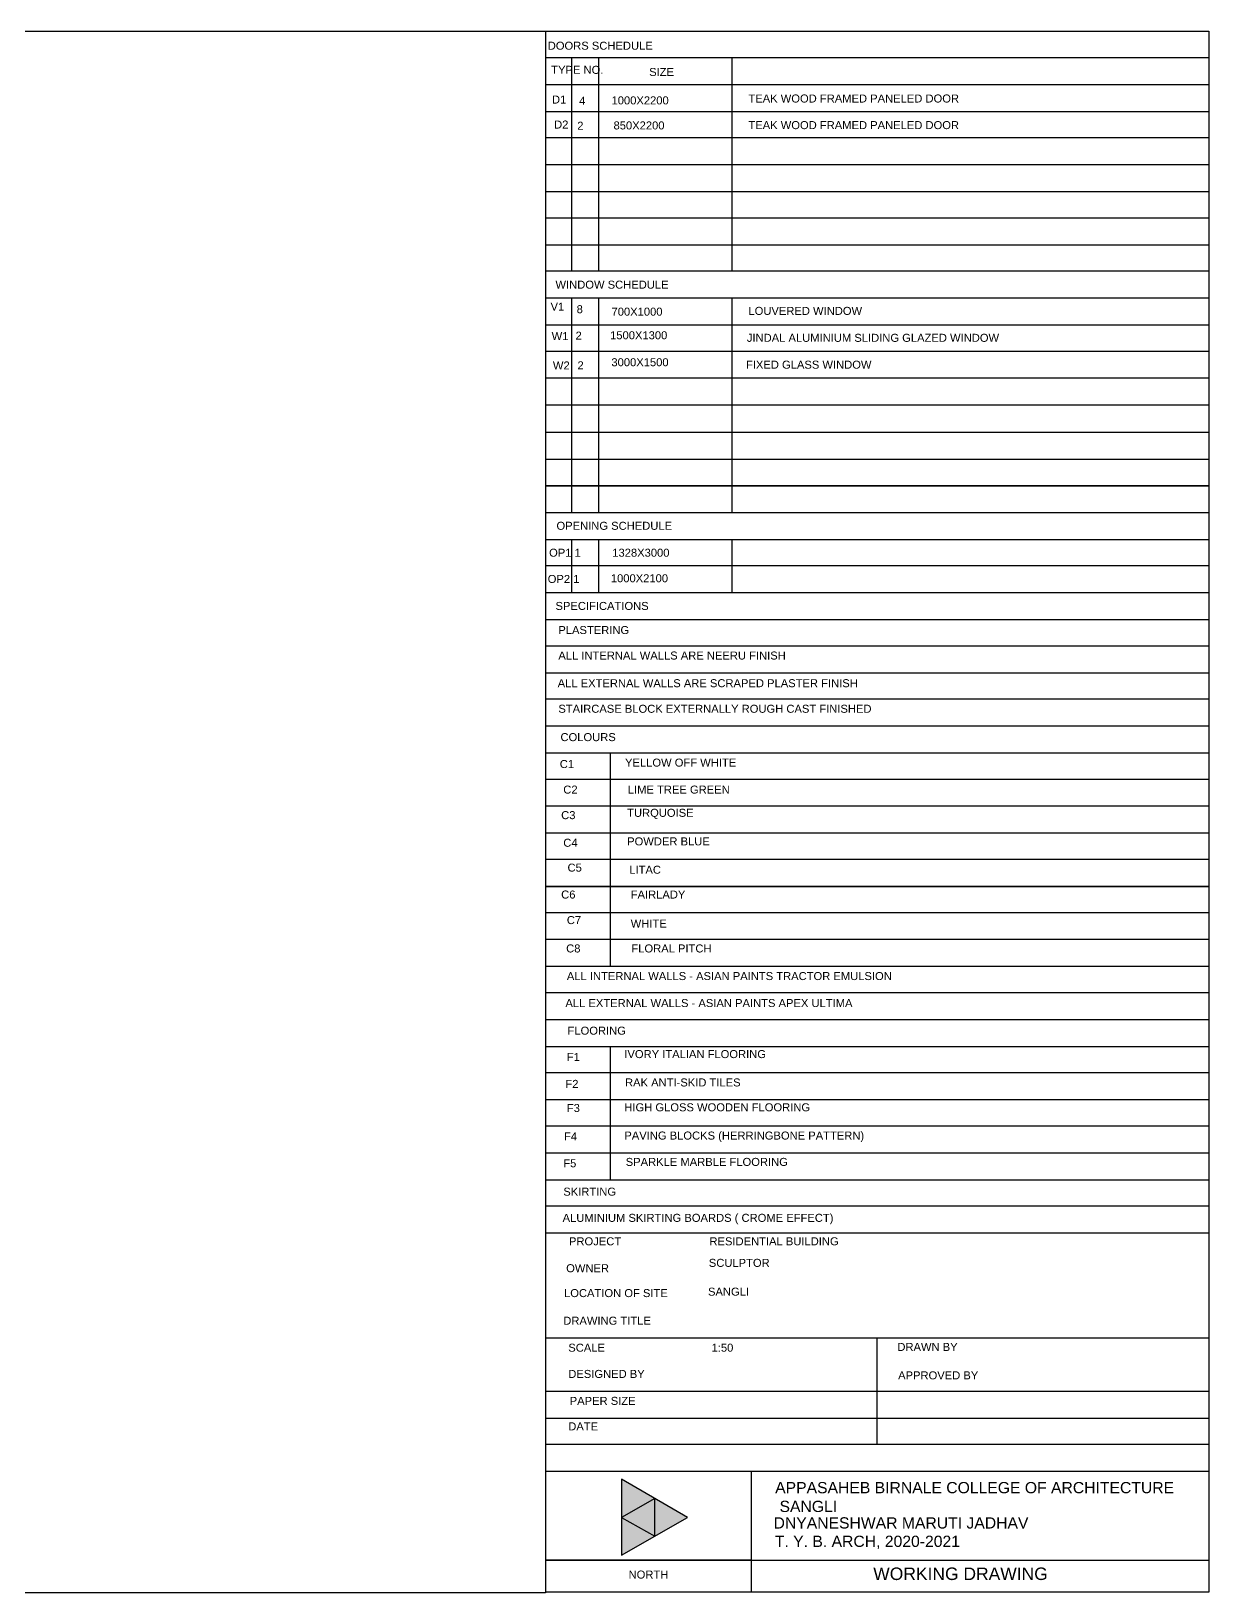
# Model space of a CAD drawing. Header units: metres. Extents: x 3586 to 7307, y 3108 to 6437.
# Drawn here: x 3986.8 to 4005.64, y 3199.54 to 3224.53 of the extents above; entities that cross this region are included whole.
import ezdxf

# ---------------------------------------------------------------- set-up
doc = ezdxf.new("R2010")
doc.units = ezdxf.units.M
doc.linetypes.add('DASHED', pattern=[0.75, 0.5, -0.25])
for name, color, linetype in [('DIMENSION', 255, 'DASHED'), ('PDF2_0', 7, 'Continuous'), ('PDF2_Text', 7, 'Continuous'), ('wall', 7, 'Continuous')]:
    doc.layers.add(name, color=color, linetype=linetype)
doc.styles.add('PDF Arial', font='arial.ttf')
doc.styles.get("Standard").update_dxf_attribs({"font": 'arial.ttf'})

msp = doc.modelspace()

# ---------------------------------------------------------------- linework, layer by layer
at = {"layer": 'PDF2_0', "lineweight": 30}
msp.add_lwpolyline([(3960.029, 3224.534), (3995.028, 3224.534), (3995.028, 3199.537), (3960.029, 3199.537)], close=True, dxfattribs=at)
msp.add_lwpolyline([(3995.028, 3224.534), (4005.642, 3224.534), (4005.642, 3210.843), (4005.642, 3199.548), (3995.028, 3199.548)], dxfattribs=at)
at = {"layer": 'PDF2_0', "lineweight": 25}
for points in [[(3995.028, 3224.114), (4005.642, 3224.114)], [(3995.448, 3220.697), (3995.448, 3224.114)], [(3995.879, 3220.697), (3995.879, 3224.114)], [(3998.013, 3220.697), (3998.013, 3224.114)], [(3995.028, 3223.682), (4005.642, 3223.682)], [(3995.028, 3223.251), (4005.642, 3223.251)], [(3995.028, 3222.831), (4005.642, 3222.831)], [(3995.028, 3222.4), (4005.642, 3222.4)], [(3995.028, 3221.968), (4005.642, 3221.968)], [(3995.028, 3221.548), (4005.642, 3221.548)], [(3995.028, 3221.117), (4005.642, 3221.117)], [(3995.028, 3220.697), (4005.642, 3220.697)], [(3995.028, 3220.265), (4005.642, 3220.265)], [(3995.448, 3216.826), (3995.448, 3220.265)], [(3995.879, 3216.826), (3995.879, 3220.265)], [(3998.013, 3216.826), (3998.013, 3220.265)], [(3995.028, 3219.834), (4005.642, 3219.834)], [(3995.028, 3219.414), (4005.642, 3219.414)], [(3995.028, 3218.983), (4005.642, 3218.983)], [(3995.028, 3218.551), (4005.642, 3218.551)], [(4005.642, 3218.109), (3995.028, 3218.109)], [(4005.642, 3217.677), (3995.028, 3217.677)], [(4005.642, 3216.826), (3995.028, 3216.826)], [(4005.642, 3216.394), (3995.028, 3216.394)], [(3995.448, 3215.543), (3995.448, 3216.394)], [(3995.879, 3215.543), (3995.879, 3216.394)], [(3998.013, 3215.543), (3998.013, 3216.394)], [(4005.642, 3215.974), (3995.028, 3215.974)], [(4005.642, 3215.543), (3995.028, 3215.543)], [(4005.642, 3215.112), (3995.028, 3215.112)], [(4005.642, 3214.692), (3995.028, 3214.692)], [(4005.642, 3214.26), (3995.028, 3214.26)], [(4005.642, 3213.84), (3995.028, 3213.84)], [(4005.642, 3213.409), (3995.028, 3213.409)], [(4005.642, 3212.977), (3995.028, 3212.977)], [(3996.061, 3212.977), (3996.061, 3210.843), (3996.061, 3209.56)], [(4005.642, 3212.557), (3995.028, 3212.557)], [(4005.642, 3212.126), (3995.028, 3212.126)], [(4005.642, 3211.695), (3995.028, 3211.695)], [(4005.642, 3211.275), (3995.028, 3211.275)], [(4005.642, 3210.423), (3995.028, 3210.423)], [(4005.642, 3209.992), (3995.028, 3209.992)], [(4005.642, 3209.56), (3995.028, 3209.56)], [(4005.642, 3209.14), (3995.028, 3209.14)], [(4005.642, 3208.709), (3995.028, 3208.709)], [(4005.642, 3208.278), (3995.028, 3208.278)], [(3996.061, 3208.278), (3996.061, 3206.144)], [(4005.642, 3207.858), (3995.028, 3207.858)], [(4005.642, 3207.426), (3995.028, 3207.426)], [(4005.642, 3207.006), (3995.028, 3207.006)], [(4005.642, 3206.575), (3995.028, 3206.575)], [(4005.642, 3206.144), (3995.028, 3206.144)], [(4005.642, 3205.724), (3995.028, 3205.724)], [(4005.642, 3205.292), (3995.028, 3205.292)], [(4005.642, 3203.612), (3995.028, 3203.612)], [(4000.329, 3203.612), (4000.329, 3201.909)], [(4005.642, 3202.761), (3995.028, 3202.761)], [(4005.642, 3202.329), (3995.028, 3202.329)], [(4005.642, 3201.909), (3995.028, 3201.909)], [(4005.642, 3201.478), (3995.028, 3201.478)], [(3998.32, 3201.478), (3998.32, 3199.548)], [(3998.32, 3200.059), (3995.028, 3200.059), (4005.642, 3200.059)], [(4005.642, 3199.548), (3995.028, 3199.548)]]:
    msp.add_lwpolyline(points, dxfattribs=at)
for points in [[(3995.028, 3217.257), (4005.642, 3217.257)], [(3995.028, 3210.843), (4005.642, 3210.843)], [(3997.298, 3200.74), (3996.242, 3201.353), (3996.242, 3200.138)], [(3996.776, 3201.046), (3996.242, 3200.74), (3996.776, 3200.445)]]:
    msp.add_lwpolyline(points, close=True, dxfattribs=at)
at = {"layer": 'PDF2_0', "color": 11, "true_color": 0xf27172, "transparency": 33554559}
for points in [[(3996.242, 3201.353), (3996.776, 3201.046), (3996.242, 3201.046)], [(3996.776, 3201.046), (3996.242, 3201.046), (3996.242, 3200.74)], [(3996.776, 3201.046), (3996.776, 3200.74), (3996.242, 3200.74)], [(3996.776, 3200.74), (3996.242, 3200.74), (3996.776, 3200.445)], [(3996.242, 3200.74), (3996.776, 3200.445), (3996.242, 3200.445)], [(3996.776, 3200.445), (3996.242, 3200.445), (3996.242, 3200.138)]]:
    msp.add_solid(points, dxfattribs=at)
at = {"layer": 'PDF2_0', "color": 241, "true_color": 0xf7abad, "transparency": 33554559}
for points in [[(3996.776, 3201.046), (3996.776, 3200.74), (3996.242, 3200.74)], [(3996.776, 3200.74), (3996.242, 3200.74), (3996.776, 3200.445)]]:
    msp.add_solid(points, dxfattribs=at)
at = {"layer": 'PDF2_0', "color": 1, "transparency": 33554559}
for points in [[(3996.776, 3201.046), (3997.298, 3200.74), (3996.776, 3200.74)], [(3997.298, 3200.74), (3996.776, 3200.74), (3996.776, 3200.445)]]:
    msp.add_solid(points, dxfattribs=at)

# ---------------------------------------------------------------- texts
at = {"layer": 'DIMENSION', "attachment_point": 1}
for s, width, insert, char_height in [('4', 0.22412, (3995.565, 3223.486), 0.128), ('2', 0.22922, (3995.535, 3223.085), 0.128), ('850X2200', 1.00412, (3996.115, 3223.09), 0.1281), ('8', 0.25437, (3995.525, 3220.148), 0.128), ('W1', 0.23375, (3995.125, 3219.717), 0.1281), ('2', 0.37239, (3995.507, 3219.725), 0.128), ('1500X1300', 1.16578, (3996.06, 3219.731), 0.1281), ('W2', 0.18029, (3995.145, 3219.247), 0.1281), ('2', 0.2188, (3995.538, 3219.25), 0.128), ('3000X1500', 0.93012, (3996.081, 3219.299), 0.1281), ('SCULPTOR', 1.88441, (3997.64, 3204.882), 0.1281)]:
    msp.add_mtext_dynamic_manual_height_columns(s, width=width, gutter_width=12.5, heights=[0], dxfattribs=dict(at, insert=insert, char_height=char_height))
at = {"layer": 'PDF2_Text', "attachment_point": 7, "style": 'PDF Arial'}
for s, insert, char_height in [('DOORS SCHEDULE', (3995.062, 3224.236), 0.12812), ('TYPE NO.', (3995.118, 3223.85), 0.1281), ('SIZE', (3996.685, 3223.816), 0.1281), ('D1 ', (3995.13, 3223.376), 0.1281), ('1000X2200', (3996.083, 3223.361), 0.1281), ('TEAK WOOD FRAMED PANELED DOOR', (3998.274, 3223.391), 0.12812), ('D2 ', (3995.164, 3222.976), 0.1281), ('TEAK WOOD FRAMED PANELED DOOR', (3998.274, 3222.965), 0.12812), ('WINDOW SCHEDULE', (3995.186, 3220.411), 0.12812), ('V1 ', (3995.107, 3220.061), 0.1281), ('700X1000', (3996.083, 3219.979), 0.1281), ('LOUVERED WINDOW', (3998.274, 3219.991), 0.12812), ('JINDAL ALUMINIUM SLIDING GLAZED WINDOW', (3998.249, 3219.56), 0.12812), ('FIXED GLASS WINDOW', (3998.235, 3219.13), 0.12812), ('OPENING SCHEDULE', (3995.202, 3216.551), 0.12812), ('OP1 1', (3995.084, 3216.12), 0.1281), ('1328X3000', (3996.095, 3216.12), 0.1281), ('OP2 1', (3995.062, 3215.7), 0.1281), ('1000X2100', (3996.072, 3215.711), 0.1281), ('SPECIFICATIONS', (3995.186, 3215.268), 0.12812), ('PLASTERING', (3995.232, 3214.882), 0.1281), ('ALL INTERNAL WALLS ARE NEERU FINISH', (3995.232, 3214.474), 0.12812), ('ALL EXTERNAL WALLS ARE SCRAPED PLASTER FINISH', (3995.221, 3214.031), 0.12812), ('STAIRCASE BLOCK EXTERNALLY ROUGH CAST FINISHED', (3995.232, 3213.622), 0.12812), ('COLOURS', (3995.266, 3213.168), 0.1281), ('YELLOW OFF WHITE', (3996.299, 3212.76), 0.12812), ('C1', (3995.255, 3212.737), 0.1281), ('C2', (3995.311, 3212.328), 0.1281), ('LIME TREE GREEN', (3996.344, 3212.328), 0.12812), ('C3', (3995.277, 3211.919), 0.1281), ('TURQUOISE', (3996.333, 3211.923), 0.1281), ('POWDER BLUE', (3996.333, 3211.499), 0.12812), ('C4', (3995.311, 3211.477), 0.1281), ('C5', (3995.379, 3211.079), 0.1281), ('LITAC', (3996.367, 3211.045), 0.1281), ('C6', (3995.277, 3210.648), 0.1281), ('FAIRLADY', (3996.39, 3210.65), 0.1281), ('C7', (3995.368, 3210.239), 0.1281), ('WHITE', (3996.39, 3210.185), 0.1281), ('C8', (3995.357, 3209.785), 0.1281), ('FLORAL PITCH', (3996.401, 3209.785), 0.12812), ('ALL INTERNAL WALLS - ASIAN PAINTS TRACTOR EMULSION', (3995.368, 3209.343), 0.12812), ('ALL EXTERNAL WALLS - ASIAN PAINTS APEX ULTIMA', (3995.345, 3208.911), 0.12812), ('FLOORING', (3995.379, 3208.469), 0.1281), ('F1', (3995.368, 3208.051), 0.1281), ('IVORY ITALIAN FLOORING', (3996.288, 3208.094), 0.12812), ('F2', (3995.345, 3207.619), 0.1281), ('RAK ANTI-SKID TILES', (3996.299, 3207.64), 0.12812), ('F3', (3995.368, 3207.231), 0.1281), ('HIGH GLOSS WOODEN FLOORING', (3996.288, 3207.242), 0.12812), ('F4', (3995.323, 3206.779), 0.1281), ('PAVING BLOCKS (HERRINGBONE PATTERN)', (3996.288, 3206.753), 0.12812), ('F5', (3995.311, 3206.346), 0.1281), ('SPARKLE MARBLE FLOORING', (3996.31, 3206.368), 0.12812), ('SKIRTING', (3995.311, 3205.892), 0.1281), ('ALUMINIUM SKIRTING BOARDS ( CROME EFFECT)', (3995.3, 3205.436), 0.12812), ('PROJECT', (3995.402, 3205.097), 0.1281), ('RESIDENTIAL BUILDING', (3997.65, 3205.097), 0.12812), ('OWNER', (3995.357, 3204.666), 0.1281), ('LOCATION OF SITE', (3995.323, 3204.268), 0.12812), ('SANGLI', (3997.627, 3204.291), 0.1281), ('DRAWING TITLE', (3995.311, 3203.826), 0.12812), ('SCALE', (3995.391, 3203.394), 0.1281), ('1:50', (3997.684, 3203.394), 0.1281), ('DRAWN BY', (4000.658, 3203.408), 0.1281), ('DESIGNED BY', (3995.391, 3202.974), 0.12812), ('APPROVED BY', (4000.67, 3202.951), 0.12812), ('PAPER SIZE', (3995.414, 3202.543), 0.1281), ('DATE', (3995.391, 3202.136), 0.1281), ('APPASAHEB BIRNALE COLLEGE OF ARCHITECTURE\\P SANGLI', (3998.702, 3200.827), 0.17999), ('T. Y. B. ARCH, 2020-2021', (3998.697, 3200.237), 0.17999), ('NORTH', (3996.356, 3199.762), 0.1281), ('WORKING DRAWING', (4000.272, 3199.738), 0.19999)]:
    msp.add_mtext(s, dxfattribs=dict(at, insert=insert, char_height=char_height))
at = {"layer": 'wall', "insert": (3998.467, 3200.745), "char_height": 0.18, "attachment_point": 1}
msp.add_mtext_dynamic_manual_height_columns('   DNYANESHWAR MARUTI JADHAV ', width=4.30952, gutter_width=12.5, heights=[0], dxfattribs=at)

doc.saveas('drawing.dxf')
